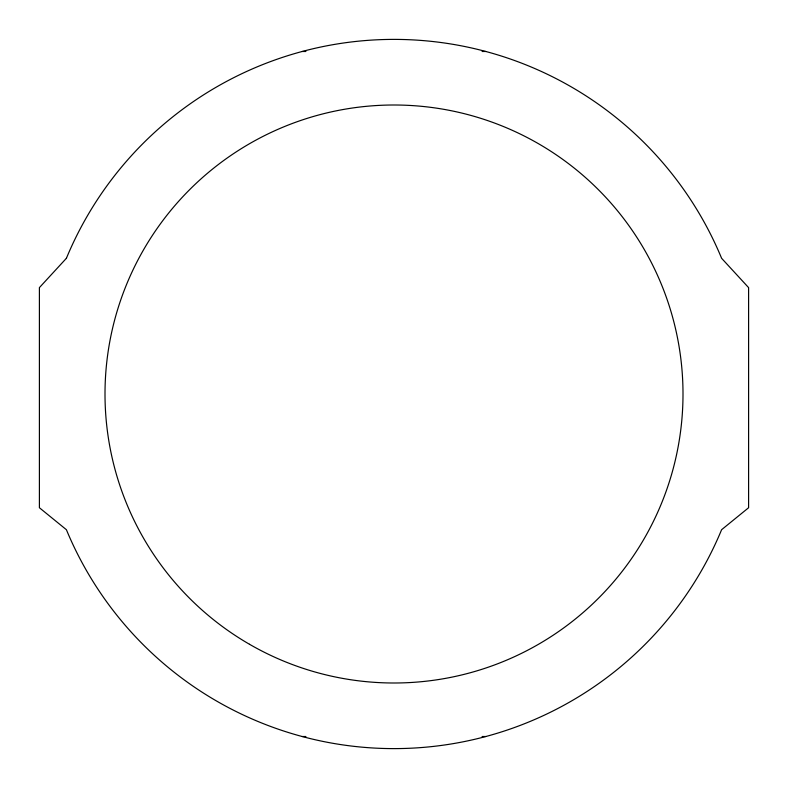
<?xml version="1.0" encoding="UTF-8"?>
<svg xmlns="http://www.w3.org/2000/svg" width="788" height="788" viewBox="0 0 788 788"><rect width="100%" height="100%" fill="white"/><g stroke="black" fill="none" stroke-linecap="round" stroke-linejoin="round"><path stroke-width="1.18" d="M302.228 51.486L305.892 51.486M482.108 51.486L485.772 51.486M302.228 736.514L305.892 736.514M482.108 736.514L485.772 736.514M66.389 258.297L39.4 287.62L39.4 507.738L66.389 529.703A354.6 354.6 0 0 0 721.611 529.703L748.6 507.738L748.6 287.62L721.611 258.297A354.6 354.6 0 0 0 66.389 258.297M249.501 644.279A288.999 288.999 0 0 0 682.999 394A288.999 288.999 0 0 0 249.501 143.721A288.999 288.999 0 0 0 249.501 644.279"/></g></svg>
